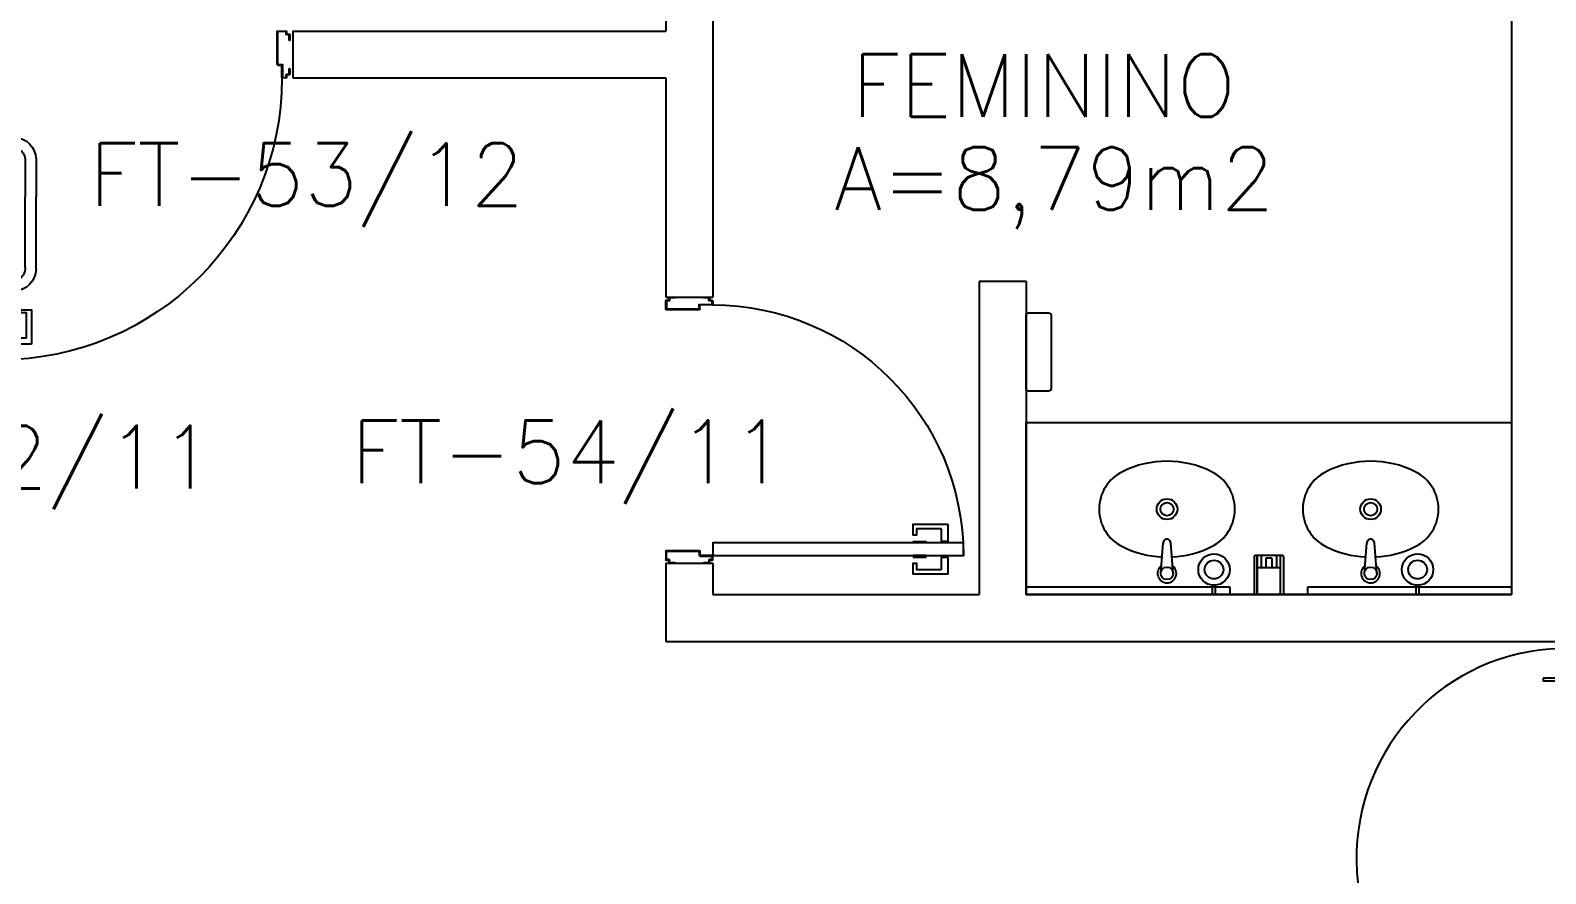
# Model space of a CAD drawing. Header units: millimetres. Extents: x 2128 to 2646, y 1972 to 2207.
# Drawn here: x 2354.533 to 2359.37, y 2111.024 to 2113.717 of the extents above; entities that cross this region are included whole.
import ezdxf

# ---------------------------------------------------------------- set-up
doc = ezdxf.new("R2010")
doc.units = ezdxf.units.MM
for name, color, linetype in [('AR-ALV', 2, 'Continuous'), ('AR-LOUCAS', 2, 'Continuous'), ('AR-PORTA', 1, 'Continuous'), ('AR-VIDRO', 2, 'Continuous'), ('BC-CUBA', 1, 'Continuous'), ('BGR- VISTA', 12, 'Continuous'), ('ENDEREÇO', 2, 'Continuous'), ('maçaneta', 1, 'Continuous'), ('montantes', 1, 'Continuous'), ('mov', 1, 'Continuous'), ('PM-PERFIL U-C', 2, 'Continuous'), ('PM-PUXADOR-V', 1, 'Continuous'), ('pm1', 2, 'Continuous'), ('pm2', 2, 'Continuous'), ('TEXTO', 2, 'Continuous'), ('WC1', 1, 'Continuous'), ('WC2', 1, 'Continuous'), ('Área', 2, 'Continuous')]:
    doc.layers.add(name, color=color, linetype=linetype)
doc.styles.add('UNB-100', font='simplex.shx', dxfattribs={"height": 0.2})
doc.styles.add('UNB1-100', font='simplex.shx', dxfattribs={"height": 0.2})

# ---------------------------------------------------------------- blocks, each defined once
blk = doc.blocks.new('CUBA-01P')
at = {"layer": 'WC1'}
blk.add_circle((-0.15, -0.08), 0.05, dxfattribs=at)
for centre, radius, start, end in [((0, -0.4404), 0.3205, 92.8226, 116.4054), ((0, -0.4404), 0.3205, 63.5946, 87.2424), ((-0.0831, -0.273), 0.1336, 116.4054, 243.5946), ((0.0831, -0.273), 0.1336, 296.4054, 63.5946), ((0, -0.1056), 0.3205, 243.5946, 296.4054)]:
    blk.add_arc(centre, radius, start, end, dxfattribs=at)
at = {"layer": 'WC2'}
for p, q in [((-0.1548, 0), (-0.1548, -0.0303)), ((-0.1448, 0), (-0.1448, -0.0303)), ((-0.02, -0.068), (-0.0118, -0.1652)), ((0.02, -0.068), (0.0118, -0.1652))]:
    blk.add_line(p, q, dxfattribs=at)
for centre, radius in [((0, -0.068), 0.02), ((-0.15, -0.08), 0.03), ((0, -0.273), 0.033), ((0, -0.273), 0.0212)]:
    blk.add_circle(centre, radius, dxfattribs=at)
for centre, radius, start, end in [((0.0002, -0.0678), 0.03, 306.4013, 232.6706), ((0.0002, -0.1652), 0.012, 180, 10.1205)]:
    blk.add_arc(centre, radius, start, end, dxfattribs=at)
blk = doc.blocks.new('BGR1')
at = {"layer": 'BGR- VISTA'}
blk.add_lwpolyline([(0, 0.55), (1.55, 0.55), (1.55, 0), (0, 0)], close=True, dxfattribs=at)
at = {"layer": 'BC-CUBA', "rotation": 180}
for p in [(0.45, 0), (1.1, 0)]:
    blk.add_blockref('CUBA-01P', p, dxfattribs=at)
blk = doc.blocks.new('PV1')
at = {"layer": 'AR-VIDRO'}
for p, q in [((0.6825, 0.02), (0.005, 0.02)), ((0.6825, 0.005), (0.005, 0.005)), ((0.0215, 0.0443), (0.0215, 0.0293)), ((0.0215, 0.0443), (0.6875, 0.0443)), ((0.0215, 0.0293), (0.6875, 0.0293)), ((2.7035, 0.0443), (2.0375, 0.0443)), ((2.7035, 0.0293), (2.0375, 0.0293)), ((2.0425, 0.02), (2.72, 0.02)), ((2.0425, 0.005), (2.72, 0.005)), ((2.7035, 0.0443), (2.7035, 0.0293))]:
    blk.add_line(p, q, dxfattribs=at)
at = {"layer": 'maçaneta'}
for p, q in [((0.1165, 0.0993), (0.1265, 0.0993)), ((0.1165, 0.0493), (0.1165, 0.0993)), ((0.1265, 0.0493), (0.1265, 0.0993)), ((2.5985, 0.0493), (2.5985, 0.0993)), ((2.6085, 0.0993), (2.5985, 0.0993)), ((2.6085, 0.0493), (2.6085, 0.0993)), ((0.1115, 0.0443), (0.1115, 0.0493)), ((0.1115, 0.0493), (0.1315, 0.0493)), ((0.1315, 0.0443), (0.1315, 0.0493)), ((2.6135, 0.0493), (2.5935, 0.0493)), ((2.5935, 0.0443), (2.5935, 0.0493)), ((2.6135, 0.0443), (2.6135, 0.0493))]:
    blk.add_line(p, q, dxfattribs=at)
at = {"layer": 'montantes'}
for p, q in [((0.6425, 0.0493), (0.6925, 0.0493)), ((0.6925, 0.0493), (0.6925, 0.025)), ((2.0325, 0.0493), (2.0325, 0.025)), ((2.0825, 0.0493), (2.0325, 0.0493)), ((0, 0), (0, 0.025)), ((0, 0.025), (0.02, 0.025)), ((0, 0), (0.02, 0)), ((0.005, 0.005), (0.005, 0.02)), ((0.02, 0.02), (0.02, 0.025)), ((0.02, 0), (0.02, 0.005)), ((0.6425, 0.025), (0.6925, 0.025)), ((0.6875, 0.025), (0.6675, 0.025)), ((0.6675, 0.02), (0.6675, 0.025)), ((0.6675, 0), (0.6675, 0.005)), ((0.6875, 0), (0.6675, 0)), ((0.6825, 0.005), (0.6825, 0.02)), ((0.6875, 0.0443), (0.6875, 0.0293)), ((0.6875, 0), (0.6875, 0.025)), ((2.0825, 0.025), (2.0325, 0.025)), ((2.0375, 0.0443), (2.0375, 0.0293)), ((2.0375, 0.025), (2.0575, 0.025)), ((2.0375, 0), (2.0375, 0.025)), ((2.0375, 0), (2.0575, 0)), ((2.0425, 0.005), (2.0425, 0.02)), ((2.0575, 0.02), (2.0575, 0.025)), ((2.0575, 0), (2.0575, 0.005)), ((2.705, 0.02), (2.705, 0.025)), ((2.725, 0.025), (2.705, 0.025)), ((2.705, 0), (2.705, 0.005)), ((2.725, 0), (2.705, 0)), ((2.72, 0.005), (2.72, 0.02)), ((2.725, 0), (2.725, 0.025))]:
    blk.add_line(p, q, dxfattribs=at)
for centre in [(0.6925, 0.02), (2.0325, 0.02)]:
    blk.add_circle(centre, 0.005, dxfattribs=at)
for centre, start, end in [((0.6425, 0.0443), 90, 180), ((2.0825, 0.0443), 0, 90), ((0.6425, 0.03), 180, 270), ((2.0825, 0.03), 270, 0)]:
    blk.add_arc(centre, 0.005, start, end, dxfattribs=at)
at = {"layer": 'mov'}
for centre, start, end in [((0.692, 0.025), 0, 178.3547), ((2.033, 0.025), 1.6453, 180)]:
    blk.add_arc(centre, 0.6705, start, end, dxfattribs=at)
blk = doc.blocks.new('PM3')
at = {"layer": 'maçaneta'}
for points in [[(0.02, 0.825), (-0.035, 0.825), (-0.035, 0.715), (0, 0.715), (0, 0.725), (-0.02, 0.725), (-0.02, 0.8035, -0.414214), (-0.0185, 0.805), (0.02, 0.805)], [(0.125, 0.825), (0.07, 0.825), (0.07, 0.805), (0.1085, 0.805, -0.414214), (0.11, 0.8035), (0.11, 0.725), (0.09, 0.725), (0.09, 0.715), (0.125, 0.715)]]:
    blk.add_lwpolyline(points, format="xyb", close=True, dxfattribs=at)
for points in [[(0.02, 0.715), (0.02, 0.755), (0.025, 0.755), (0.025, 0.715)], [(0.07, 0.715), (0.07, 0.755), (0.065, 0.755), (0.065, 0.715)]]:
    blk.add_lwpolyline(points, close=True, dxfattribs=at)
at = {"layer": 'mov'}
blk.add_arc((0.025, 0.075), 0.8, 0, 90, dxfattribs=at)
at = {"layer": 'PM-PERFIL U-C'}
for p, q in [((0, 0.045), (0, 0.0635)), ((0.0015, 0.065), (0.01, 0.065)), ((0.002, 0.063), (0.002, 0.045)), ((0.0105, 0.063), (0.002, 0.063)), ((0.01, 0.065), (0.01, 0.0735)), ((0.0115, 0.075), (0.0235, 0.075)), ((0.012, 0.073), (0.012, 0.0645)), ((0.023, 0.073), (0.012, 0.073)), ((0.023, 0.0335), (0.023, 0.073)), ((0.025, 0.0735), (0.025, 0.034)), ((0.825, 0.0735), (0.825, 0.034)), ((0.8385, 0.075), (0.8265, 0.075)), ((0.827, 0.073), (0.838, 0.073)), ((0.827, 0.0335), (0.827, 0.073)), ((0.838, 0.073), (0.838, 0.0645)), ((0.8395, 0.063), (0.848, 0.063)), ((0.84, 0.065), (0.84, 0.0735)), ((0.8485, 0.065), (0.84, 0.065)), ((0.848, 0.063), (0.848, 0.045)), ((0.85, 0.045), (0.85, 0.0635)), ((0.002, 0.045), (0, 0.045)), ((0.038, 0.032), (0.0245, 0.032)), ((0.0385, 0.034), (0.025, 0.034)), ((0.038, 0.032), (0.038, -0.073)), ((0.04, 0.0325), (0.04, -0.0735)), ((0.81, 0.0325), (0.81, -0.0735)), ((0.8115, 0.034), (0.825, 0.034)), ((0.812, 0.032), (0.8255, 0.032)), ((0.812, 0.032), (0.812, -0.073)), ((0.848, 0.045), (0.85, 0.045)), ((0, -0.045), (0.002, -0.045)), ((0, -0.0635), (0, -0.045)), ((0.002, -0.045), (0.002, -0.063)), ((0.85, -0.045), (0.848, -0.045)), ((0.848, -0.045), (0.848, -0.063)), ((0.85, -0.0635), (0.85, -0.045)), ((0.01, -0.065), (0.0015, -0.065)), ((0.002, -0.063), (0.0105, -0.063)), ((0.01, -0.0735), (0.01, -0.065)), ((0.0385, -0.075), (0.0115, -0.075)), ((0.012, -0.0645), (0.012, -0.073)), ((0.012, -0.073), (0.038, -0.073)), ((0.8115, -0.075), (0.8385, -0.075)), ((0.838, -0.073), (0.812, -0.073)), ((0.838, -0.0645), (0.838, -0.073)), ((0.848, -0.063), (0.8395, -0.063)), ((0.84, -0.0735), (0.84, -0.065)), ((0.84, -0.065), (0.8485, -0.065))]:
    blk.add_line(p, q, dxfattribs=at)
for centre, start, end in [((0.0015, 0.0635), 90, 180), ((0.0115, 0.0735), 90, 180), ((0.0105, 0.0645), 270, 0), ((0.0235, 0.0735), 360, 90), ((0.8265, 0.0735), 90, 180), ((0.8395, 0.0645), 180, 270), ((0.8385, 0.0735), 0, 90), ((0.8485, 0.0635), 0, 90), ((0.0245, 0.0335), 180, 270), ((0.0385, 0.0325), 0, 90), ((0.8115, 0.0325), 90, 180), ((0.8255, 0.0335), 270, 0), ((0.0015, -0.0635), 180, 270), ((0.0115, -0.0735), 180, 270), ((0.0105, -0.0645), 0, 90), ((0.0385, -0.0735), 269.9386, 0), ((0.8115, -0.0735), 180, 270.0614), ((0.8395, -0.0645), 90, 180), ((0.8385, -0.0735), 270, 0), ((0.8485, -0.0635), 270, 0)]:
    blk.add_arc(centre, 0.0015, start, end, dxfattribs=at)
at = {"layer": 'pm1'}
blk.add_lwpolyline([(0.065, 0.875), (0.065, 0.075), (0.025, 0.075), (0.025, 0.875)], close=True, dxfattribs=at)
blk = doc.blocks.new('marco-d')
at = {"layer": 'PM-PERFIL U-C'}
for p, q in [((-0.0135, 0), (-0.0015, 0)), ((-0.025, -0.03), (-0.025, -0.0115)), ((-0.023, -0.03), (-0.025, -0.03)), ((-0.0235, -0.01), (-0.015, -0.01)), ((-0.0145, -0.012), (-0.023, -0.012)), ((-0.023, -0.012), (-0.023, -0.03)), ((-0.015, -0.01), (-0.015, -0.0015)), ((-0.002, -0.002), (-0.013, -0.002)), ((-0.013, -0.002), (-0.013, -0.0105)), ((-0.002, -0.0415), (-0.002, -0.002)), ((0.013, -0.043), (-0.0005, -0.043)), ((0, -0.0015), (0, -0.041)), ((0.0135, -0.041), (0, -0.041)), ((0.013, -0.043), (0.013, -0.148)), ((0.015, -0.0425), (0.015, -0.1485)), ((-0.025, -0.1385), (-0.025, -0.12)), ((-0.025, -0.12), (-0.023, -0.12)), ((-0.015, -0.14), (-0.0235, -0.14)), ((-0.023, -0.12), (-0.023, -0.138)), ((-0.023, -0.138), (-0.0145, -0.138)), ((-0.015, -0.1485), (-0.015, -0.14)), ((-0.013, -0.1395), (-0.013, -0.148)), ((0.0135, -0.15), (-0.0135, -0.15)), ((-0.013, -0.148), (0.013, -0.148))]:
    blk.add_line(p, q, dxfattribs=at)
for centre, start, end in [((-0.0135, -0.0015), 90, 180), ((-0.0015, -0.0015), 360, 90), ((-0.0235, -0.0115), 90, 180), ((-0.0145, -0.0105), 270, 0), ((-0.0005, -0.0415), 180, 270), ((0.0135, -0.0425), 0, 90), ((-0.0235, -0.1385), 180, 270), ((-0.0145, -0.1395), 0, 90), ((-0.0135, -0.1485), 180, 270), ((0.0135, -0.1485), 269.9386, 0)]:
    blk.add_arc(centre, 0.0015, start, end, dxfattribs=at)
blk = doc.blocks.new('marco-e')
at = {"layer": 'PM-PERFIL U-C'}
for p, q in [((-0.015, -0.0425), (-0.015, -0.1485)), ((-0.0135, -0.041), (0, -0.041)), ((-0.013, -0.043), (0.0005, -0.043)), ((-0.013, -0.043), (-0.013, -0.148)), ((0, -0.0015), (0, -0.041)), ((0.0135, 0), (0.0015, 0)), ((0.002, -0.0415), (0.002, -0.002)), ((0.002, -0.002), (0.013, -0.002)), ((0.013, -0.002), (0.013, -0.0105)), ((0.0145, -0.012), (0.023, -0.012)), ((0.015, -0.01), (0.015, -0.0015)), ((0.0235, -0.01), (0.015, -0.01)), ((0.023, -0.012), (0.023, -0.03)), ((0.023, -0.03), (0.025, -0.03)), ((0.025, -0.03), (0.025, -0.0115)), ((0.013, -0.1395), (0.013, -0.148)), ((0.023, -0.138), (0.0145, -0.138)), ((0.015, -0.14), (0.0235, -0.14)), ((0.015, -0.1485), (0.015, -0.14)), ((0.025, -0.12), (0.023, -0.12)), ((0.023, -0.12), (0.023, -0.138)), ((0.025, -0.1385), (0.025, -0.12)), ((-0.0135, -0.15), (0.0135, -0.15)), ((0.013, -0.148), (-0.013, -0.148))]:
    blk.add_line(p, q, dxfattribs=at)
for centre, start, end in [((-0.0135, -0.0425), 90, 180), ((0.0015, -0.0015), 90, 180), ((0.0005, -0.0415), 270, 0), ((0.0145, -0.0105), 180, 270), ((0.0135, -0.0015), 0, 90), ((0.0235, -0.0115), 0, 90), ((0.0145, -0.1395), 90, 180), ((0.0235, -0.1385), 270, 0), ((-0.0135, -0.1485), 180, 270.0614), ((0.0135, -0.1485), 270, 0)]:
    blk.add_arc(centre, 0.0015, start, end, dxfattribs=at)
blk = doc.blocks.new('PM4')
at = {"layer": 'maçaneta'}
for points in [[(0.02, 1), (-0.035, 1), (-0.035, 0.89), (0, 0.89), (0, 0.9), (-0.02, 0.9), (-0.02, 0.9785, -0.414214), (-0.0185, 0.98), (0.02, 0.98)], [(0.125, 1), (0.07, 1), (0.07, 0.98), (0.1085, 0.98, -0.414214), (0.11, 0.9785), (0.11, 0.9), (0.09, 0.9), (0.09, 0.89), (0.125, 0.89)]]:
    blk.add_lwpolyline(points, format="xyb", close=True, dxfattribs=at)
for points in [[(0.02, 0.89), (0.02, 0.93), (0.025, 0.93), (0.025, 0.89)], [(0.07, 0.89), (0.07, 0.93), (0.065, 0.93), (0.065, 0.89)]]:
    blk.add_lwpolyline(points, close=True, dxfattribs=at)
at = {"layer": 'mov'}
blk.add_arc((0.025, 0.15), 0.9, 0, 90, dxfattribs=at)
at = {"layer": 'PM-PUXADOR-V'}
for p, q in [((0.105, 0.755), (0.105, 0.53)), ((0.14, 0.76), (0.14, 0.755)), ((0.14, 0.755), (0.14, 0.53)), ((0.105, 0.415), (0.105, 0.53)), ((0.14, 0.415), (0.14, 0.53)), ((0.105, 0.41), (0.105, 0.415)), ((0.14, 0.41), (0.14, 0.415))]:
    blk.add_line(p, q, dxfattribs=at)
for points in [[(0.065, 0.835), (0.07, 0.835), (0.07, 0.79), (0.065, 0.79)], [(0.065, 0.335), (0.07, 0.335), (0.07, 0.38), (0.065, 0.38)]]:
    blk.add_lwpolyline(points, close=True, dxfattribs=at)
blk.add_lwpolyline([(0.105, 0.755), (0.105, 0.76, 0.414214), (0.07, 0.795)], format="xyb", dxfattribs=at)
for centre, radius, start, end in [((0.07, 0.76), 0.07, 0, 90), ((0.07, 0.41), 0.035, 270, 0), ((0.07, 0.41), 0.07, 270, 0)]:
    blk.add_arc(centre, radius, start, end, dxfattribs=at)
at = {"layer": 'pm2'}
blk.add_lwpolyline([(0.065, 1.05), (0.065, 0.15), (0.025, 0.15), (0.025, 1.05)], close=True, dxfattribs=at)
at = {"layer": 'pm1'}
for name, p in [('marco-d', (0.025, 0.15)), ('marco-e', (0.925, 0.15))]:
    blk.add_blockref(name, p, dxfattribs=at)
blk = doc.blocks.new('TLHR-01p')
at = {"layer": 'WC1'}
blk.add_lwpolyline([(-0.117, 0.08), (0.117, 0.08, -0.414214), (0.125, 0.072), (0.125, 0.008, -0.414214), (0.117, 0), (-0.117, 0, -0.414214), (-0.125, 0.008), (-0.125, 0.072, -0.414214)], format="xyb", close=True, dxfattribs=at)
blk = doc.blocks.new('SBSPRAY-P')
at = {"layer": 'WC1'}
for p, q in [((-0.0444, 0), (0.0444, 0)), ((-0.0469, -0.122), (-0.0469, -0.0025)), ((-0.0376, -0.0025), (-0.0376, -0.122)), ((0.0376, -0.122), (0.0376, -0.0025)), ((0.0376, -0.0025), (0.0376, -0.122)), ((0.0469, -0.122), (0.0469, -0.0025)), ((-0.0376, -0.0861), (0.0376, -0.0861)), ((-0.0444, -0.1245), (0.0444, -0.1245))]:
    blk.add_line(p, q, dxfattribs=at)
for centre, start, end in [((-0.0444, -0.0025), 90, 180), ((0.0444, -0.0025), 0, 90), ((-0.0351, -0.0025), 90, 180), ((0.0351, -0.0025), 0, 90), ((-0.0444, -0.122), 180, 270), ((-0.0351, -0.122), 180, 270), ((0.0351, -0.122), 270, 360), ((0.0444, -0.122), 270, 0)]:
    blk.add_arc(centre, 0.0025, start, end, dxfattribs=at)
at = {"layer": 'WC2'}
for p, q in [((-0.0247, -0.1245), (-0.0247, -0.0861)), ((-0.0096, -0.1161), (-0.0096, -0.0861)), ((0.0096, -0.1161), (0.0096, -0.0861)), ((0.0247, -0.1245), (0.0247, -0.0861)), ((-0.0096, -0.1161), (0.0096, -0.1161))]:
    blk.add_line(p, q, dxfattribs=at)

msp = doc.modelspace()

# ---------------------------------------------------------------- linework, layer by layer
at = {"layer": 'AR-ALV'}
for p, q in [((2356.5615, 2115.3651), (2356.5615, 2113.7151)), ((2356.7115, 2115.3651), (2356.7115, 2112.8651)), ((2359.2615, 2115.3651), (2359.2615, 2111.9151)), ((2355.3715, 2113.7151), (2355.3715, 2113.5651)), ((2355.3715, 2113.7151), (2356.5615, 2113.7151)), ((2355.3715, 2113.5651), (2356.5615, 2113.5651)), ((2356.5615, 2113.5651), (2356.5615, 2112.8651)), ((2357.5615, 2112.9151), (2357.5615, 2111.9151)), ((2357.7115, 2112.9151), (2357.5615, 2112.9151)), ((2357.7115, 2112.9151), (2357.7115, 2111.9151)), ((2356.5615, 2112.8651), (2356.7115, 2112.8651)), ((2356.5615, 2112.0151), (2356.5615, 2111.7651)), ((2356.5615, 2112.0151), (2356.7115, 2112.0151)), ((2356.7115, 2112.0151), (2356.7115, 2111.9151)), ((2356.7115, 2111.9151), (2357.5615, 2111.9151)), ((2357.7115, 2111.9151), (2359.2615, 2111.9151)), ((2356.5615, 2111.7651), (2359.4615, 2111.7651))]:
    msp.add_line(p, q, dxfattribs=at)
at = {"layer": 'WC2'}
for p, q in [((2357.7115, 2111.9151), (2357.7115, 2111.9401)), ((2357.7115, 2111.9401), (2358.3615, 2111.9401)), ((2358.3615, 2111.9401), (2358.3615, 2111.9151)), ((2358.6115, 2111.9151), (2358.6115, 2111.9401)), ((2358.6115, 2111.9401), (2359.2615, 2111.9401)), ((2359.2615, 2111.9401), (2359.2615, 2111.9151)), ((2358.3615, 2111.9151), (2357.7115, 2111.9151)), ((2359.2615, 2111.9151), (2358.6115, 2111.9151))]:
    msp.add_line(p, q, dxfattribs=at)

# ---------------------------------------------------------------- block references
at = {"layer": 'AR-LOUCAS'}
for name, p, rotation in [('TLHR-01p', (2357.7115, 2112.6901), 270), ('SBSPRAY-P', (2358.4865, 2111.9151), 180)]:
    msp.add_blockref(name, p, dxfattribs=dict(at, rotation=rotation))
at = {"layer": 'AR-PORTA', "xscale": -1}
for name, p, rotation in [('PM4', (2354.4115, 2113.7151), 180), ('PM3', (2356.6365, 2112.0151), 270)]:
    msp.add_blockref(name, p, dxfattribs=dict(at, rotation=rotation))
at = {"layer": 'AR-PORTA', "rotation": 90}
msp.add_blockref('PV1', (2359.4615, 2109.0401), dxfattribs=at)
at = {"layer": 'BGR- VISTA'}
msp.add_blockref('BGR1', (2357.7115, 2111.9151), dxfattribs=at)

# ---------------------------------------------------------------- texts
at = {"layer": 'ENDEREÇO', "style": 'UNB1-100'}
for s, p in [('FT-53/12', (2354.7213, 2113.1568)), ('FT-52/11', (2353.7325, 2112.2544)), ('FT-54/11', (2355.5567, 2112.2714))]:
    msp.add_text(s, height=0.2, dxfattribs=at).set_placement(p)
at = {"layer": 'TEXTO', "style": 'UNB-100'}
msp.add_text('FEMININO', height=0.2, dxfattribs=at).set_placement((2357.1552, 2113.441))
at = {"layer": 'Área', "style": 'UNB-100'}
msp.add_text('A=8,79m2', height=0.2, dxfattribs=at).set_placement((2357.0986, 2113.144))

doc.saveas('drawing.dxf')
